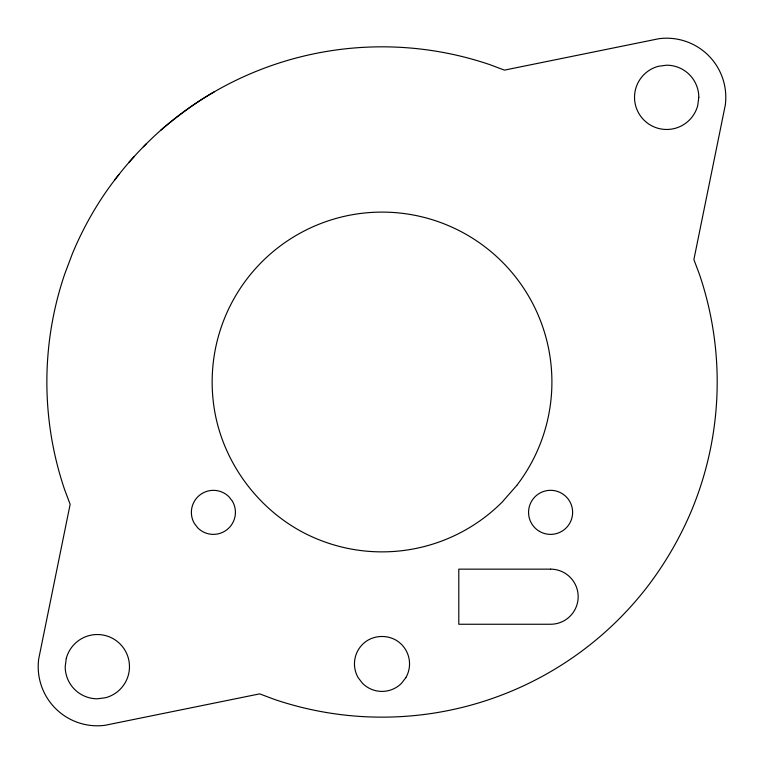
<?xml version="1.0" encoding="UTF-8"?>
<svg xmlns="http://www.w3.org/2000/svg" width="764" height="764" viewBox="0 0 764 764"><rect width="100%" height="100%" fill="white"/><g stroke="black" fill="none" stroke-linecap="round" stroke-linejoin="round"><path stroke-width="1.15" d="M114.753 179.865L118.936 174.526M129.04 162.216L134.263 156.486M143.326 146.812L146.535 143.584M161.042 129.995C139.143 149.4 119.728 171.537 103.35 195.785A335.167 335.167 0 0 0 72.379 253.724L64.653 274.247A335.167 335.167 0 0 0 64.653 489.724L70.145 504.307L38.706 658.94A59.134 59.134 0 0 0 105.06 725.294L259.674 693.865L274.295 699.366A335.167 335.167 0 0 0 647.929 586.017C665.625 562.715 680.342 537.226 691.678 510.247A335.167 335.167 0 0 0 699.404 274.247L693.884 259.579L725.294 105.06A59.134 59.134 0 0 0 658.94 38.706L504.412 70.126L489.762 64.615A335.167 335.167 0 0 0 161.042 129.995C177.725 115.794 195.412 102.596 214.445 91.728M66.296 658.348L65.198 666.666A32.136 32.136 0 0 0 97.334 698.802L105.652 697.704A32.136 32.136 0 0 0 120.063 643.937A32.136 32.136 0 0 0 66.296 658.348M698.802 97.334L697.704 105.652A32.136 32.136 0 0 1 643.937 120.063A32.136 32.136 0 0 1 658.348 66.296L666.666 65.198A32.136 32.136 0 0 1 698.802 97.334M405.856 677.639L401.482 683.341A27.552 27.552 0 0 1 362.518 683.341L358.144 677.639A27.552 27.552 0 0 1 368.229 640.012C376.709 635.304 387.291 635.304 395.771 640.012A27.552 27.552 0 0 1 405.856 677.639M516.798 485.398L502.149 502.11A169.875 169.875 0 0 1 317.012 538.935C261.89 516.283 221.207 463.271 213.605 404.156A169.875 169.875 0 0 1 425.997 217.893A169.875 169.875 0 0 1 516.798 485.398M550.624 569.151L458.792 569.151L458.792 624.255L550.624 624.255A27.552 27.552 0 0 0 578.167 596.703A27.552 27.552 0 0 0 550.624 569.151M232.476 501.327L228.971 496.772A22.041 22.041 0 0 0 194.304 523.369L197.809 527.934A22.041 22.041 0 0 0 232.476 501.327M539.575 531.438A22.041 22.041 0 0 0 572.628 512.348A22.041 22.041 0 0 0 539.575 493.267A22.041 22.041 0 0 0 539.575 531.438"/></g></svg>
